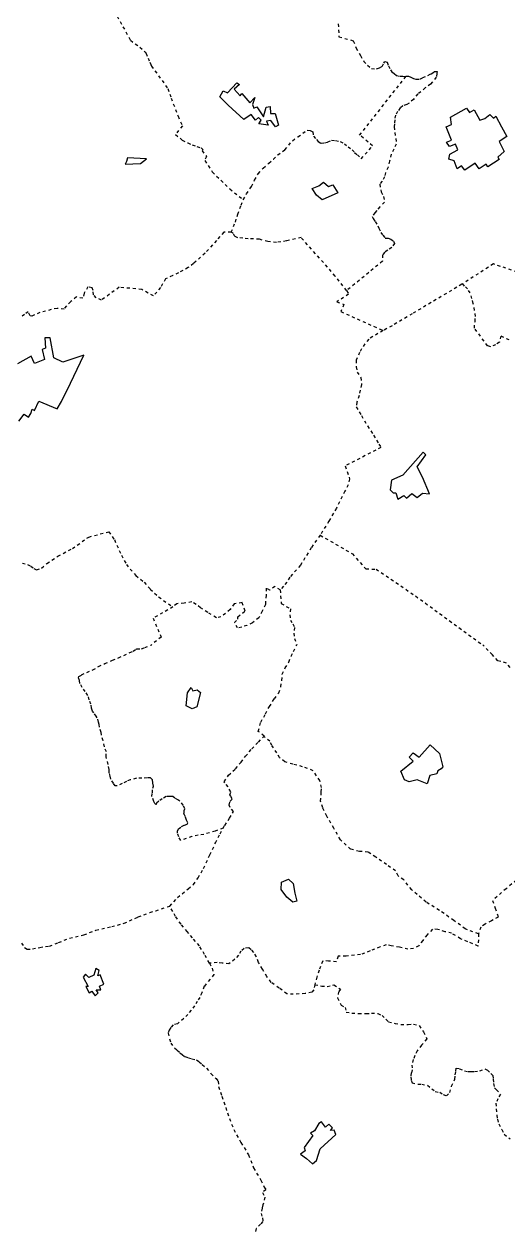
# Model space of a CAD drawing. Header units: millimetres. Extents: x 1888 to 2040, y 1705 to 1894.
# Drawn here: x 1966.04 to 1982.23, y 1824.66 to 1865.19 of the extents above; entities that cross this region are included whole.
import ezdxf

# ---------------------------------------------------------------- set-up
doc = ezdxf.new("R2010")
doc.units = ezdxf.units.MM
doc.linetypes.add('HIDDEN', pattern=[0.375, 0.25, -0.125])

# ---------------------------------------------------------------- blocks, each defined once
blk = doc.blocks.new('mall')
at = {"linetype": 'HIDDEN'}
for p, q in [((-55747, 28830), (-55200, 27850)), ((-48245, 28402), (-48220, 27966)), ((-55200, 27850), (-54890, 27619)), ((-54890, 27619), (-54706, 27454)), ((-48220, 27966), (-47739, 27834)), ((-47739, 27834), (-47649, 27589)), ((-47649, 27589), (-47500, 27343)), ((-54706, 27454), (-54682, 27403)), ((-54682, 27403), (-54614, 27256)), ((-54614, 27256), (-54552, 27118)), ((-47500, 27343), (-47386, 27141)), ((-54552, 27118), (-54520, 27037)), ((-54520, 27037), (-54499, 26985)), ((-54499, 26985), (-53949, 26232)), ((-47386, 27141), (-47261, 27016)), ((-47261, 27016), (-47134, 26901)), ((-47134, 26901), (-46963, 26892)), ((-46963, 26892), (-46866, 26923)), ((-46866, 26923), (-46775, 26974)), ((-46775, 26974), (-46717, 27081)), ((-46717, 27081), (-46684, 27137)), ((-46684, 27137), (-46602, 27111)), ((-46602, 27111), (-46564, 26994)), ((-46564, 26994), (-46493, 26859)), ((-46493, 26859), (-46454, 26787)), ((-46454, 26787), (-46370, 26736)), ((-45135, 26726), (-45080, 26757)), ((-45080, 26757), (-45024, 26800)), ((-45024, 26800), (-44932, 26802)), ((-44932, 26802), (-44941, 26734)), ((-47527, 24672), (-45969, 26642)), ((-46370, 26736), (-46291, 26674)), ((-46291, 26674), (-46171, 26645)), ((-46171, 26645), (-46085, 26643)), ((-46085, 26643), (-45990, 26640)), ((-45990, 26640), (-45969, 26642)), ((-45969, 26642), (-45891, 26649)), ((-45891, 26649), (-45815, 26615)), ((-45815, 26615), (-45729, 26566)), ((-45729, 26566), (-45645, 26546)), ((-45645, 26546), (-45508, 26550)), ((-45508, 26550), (-45415, 26597)), ((-45415, 26597), (-45239, 26664)), ((-45149, 26381), (-45328, 26251)), ((-45239, 26664), (-45167, 26712)), ((-45167, 26712), (-45135, 26726)), ((-44959, 26613), (-45149, 26381)), ((-44941, 26734), (-44959, 26613)), ((-53949, 26232), (-53837, 25908)), ((-45581, 26057), (-45721, 25867)), ((-45473, 26121), (-45581, 26057)), ((-45328, 26251), (-45473, 26121)), ((-53837, 25908), (-53610, 25302)), ((-46167, 25580), (-46259, 25460)), ((-46081, 25653), (-46167, 25580)), ((-45952, 25696), (-46081, 25653)), ((-45874, 25745), (-45952, 25696)), ((-45721, 25867), (-45874, 25745)), ((-53610, 25302), (-53464, 24978)), ((-46353, 25183), (-46358, 25049)), ((-46328, 25339), (-46353, 25183)), ((-46259, 25460), (-46328, 25339)), ((-53464, 24978), (-53690, 24695)), ((-49592, 24614), (-49286, 24835)), ((-49286, 24835), (-49180, 24825)), ((-49180, 24825), (-49090, 24780)), ((-49090, 24780), (-49075, 24637)), ((-46358, 25049), (-46372, 24946)), ((-46372, 24946), (-46351, 24756)), ((-46351, 24756), (-46316, 24560)), ((-53690, 24695), (-53473, 24503)), ((-53473, 24503), (-53285, 24408)), ((-53285, 24408), (-53132, 24347)), ((-53132, 24347), (-52976, 24285)), ((-50031, 24176), (-49777, 24484)), ((-49777, 24484), (-49592, 24614)), ((-49075, 24637), (-48975, 24518)), ((-48975, 24518), (-48915, 24458)), ((-48915, 24458), (-48821, 24400)), ((-48821, 24400), (-48704, 24409)), ((-48704, 24409), (-48597, 24440)), ((-48597, 24440), (-48471, 24499)), ((-48471, 24499), (-48337, 24487)), ((-48337, 24487), (-48179, 24457)), ((-48179, 24457), (-48040, 24382)), ((-48040, 24382), (-47909, 24277)), ((-47093, 24309), (-47527, 24672)), ((-46299, 24364), (-46383, 24202)), ((-46316, 24560), (-46299, 24364)), ((-52976, 24285), (-52831, 24239)), ((-52831, 24239), (-52783, 24183)), ((-52783, 24183), (-52799, 24144)), ((-52799, 24144), (-52659, 23952)), ((-52659, 23952), (-52714, 23817)), ((-50417, 23867), (-50268, 24004)), ((-50268, 24004), (-50031, 24176)), ((-47909, 24277), (-47779, 24179)), ((-47779, 24179), (-47698, 24088)), ((-47698, 24088), (-47602, 24009)), ((-47602, 24009), (-47475, 23877)), ((-47475, 23877), (-47093, 24309)), ((-46472, 24030), (-46523, 23799)), ((-46383, 24202), (-46472, 24030)), ((-52714, 23817), (-52461, 23435)), ((-50924, 23377), (-50753, 23565)), ((-50753, 23565), (-50570, 23735)), ((-50570, 23735), (-50417, 23867)), ((-46571, 23600), (-46662, 23408)), ((-46523, 23799), (-46571, 23600)), ((-52461, 23435), (-51875, 22864)), ((-51147, 22943), (-51045, 23165)), ((-51045, 23165), (-50924, 23377)), ((-46777, 23128), (-46850, 23028)), ((-46695, 23274), (-46777, 23128)), ((-46662, 23408), (-46695, 23274)), ((-51875, 22864), (-51426, 22505)), ((-51426, 22505), (-51314, 22701)), ((-51314, 22701), (-51147, 22943)), ((-46850, 23028), (-46809, 22768)), ((-46809, 22768), (-46724, 22612)), ((-51607, 22017), (-51495, 22318)), ((-51495, 22318), (-51426, 22505)), ((-46695, 22422), (-46850, 22268)), ((-46724, 22612), (-46695, 22422)), ((-51690, 21755), (-51607, 22017)), ((-47021, 22065), (-47107, 21944)), ((-47107, 21944), (-47074, 21870)), ((-46957, 22142), (-47021, 22065)), ((-46850, 22268), (-46957, 22142)), ((-51827, 21416), (-51690, 21755)), ((-47074, 21870), (-47008, 21770)), ((-47008, 21770), (-46919, 21632)), ((-46919, 21632), (-46886, 21545)), ((-46886, 21545), (-46816, 21410)), ((-52323, 21134), (-52703, 20712)), ((-52080, 21417), (-52323, 21134)), ((-51827, 21416), (-52080, 21417)), ((-51761, 21384), (-51827, 21416)), ((-51708, 21268), (-51761, 21384)), ((-51607, 21230), (-51708, 21268)), ((-51435, 21210), (-51607, 21230)), ((-51256, 21197), (-51435, 21210)), ((-50880, 21177), (-51256, 21197)), ((-50599, 21098), (-50880, 21177)), ((-50316, 21071), (-50599, 21098)), ((-49974, 21120), (-50316, 21071)), ((-49482, 21233), (-49974, 21120)), ((-48343, 19945), (-49482, 21233)), ((-46816, 21410), (-46750, 21317)), ((-46750, 21317), (-46671, 21215)), ((-46671, 21215), (-46568, 21215)), ((-46568, 21215), (-46479, 21185)), ((-46479, 21185), (-46394, 21114)), ((-46394, 21114), (-46365, 21038)), ((-52703, 20712), (-53094, 20362)), ((-46687, 20748), (-46764, 20652)), ((-46587, 20816), (-46687, 20748)), ((-46451, 20896), (-46587, 20816)), ((-46365, 21038), (-46451, 20896)), ((-53094, 20362), (-53270, 20227)), ((-46760, 20440), (-47963, 19456)), ((-46764, 20652), (-46760, 20440)), ((-43049, 20349), (-44073, 19688)), ((-41680, 19880), (-43049, 20349)), ((-53788, 19960), (-54027, 19852)), ((-53595, 20051), (-53788, 19960)), ((-53270, 20227), (-53595, 20051)), ((-47963, 19456), (-48343, 19945)), ((-56630, 19586), (-56751, 19367)), ((-56487, 19546), (-56630, 19586)), ((-56455, 19456), (-56487, 19546)), ((-56435, 19319), (-56455, 19456)), ((-55581, 19567), (-56172, 19139)), ((-54826, 19496), (-55581, 19567)), ((-54435, 19277), (-54826, 19496)), ((-54195, 19562), (-54435, 19277)), ((-54027, 19852), (-54195, 19562)), ((-47963, 19456), (-47895, 19335)), ((-44105, 19668), (-45766, 18680)), ((-44073, 19688), (-44105, 19668)), ((-44011, 19610), (-44073, 19688)), ((-43913, 19518), (-44011, 19610)), ((-43824, 19377), (-43913, 19518)), ((-57201, 19087), (-57347, 18943)), ((-57008, 19244), (-57201, 19087)), ((-56799, 19197), (-57008, 19244)), ((-56751, 19367), (-56799, 19197)), ((-56356, 19213), (-56435, 19319)), ((-56172, 19139), (-56356, 19213)), ((-47895, 19335), (-48294, 19080)), ((-48294, 19080), (-48059, 18995)), ((-43769, 19189), (-43824, 19377)), ((-43721, 19024), (-43769, 19189)), ((-58746, 18654), (-58897, 18561)), ((-58627, 18743), (-58746, 18654)), ((-58559, 18607), (-58627, 18743)), ((-58233, 18719), (-58500, 18602)), ((-58044, 18765), (-58233, 18719)), ((-57856, 18821), (-58044, 18765)), ((-57660, 18861), (-57856, 18821)), ((-57424, 18839), (-57660, 18861)), ((-57347, 18943), (-57424, 18839)), ((-48059, 18995), (-48154, 18750)), ((-48154, 18750), (-46741, 18116)), ((-45766, 18680), (-46441, 18276)), ((-43679, 18794), (-43721, 19024)), ((-43648, 18592), (-43679, 18794)), ((-58500, 18602), (-58559, 18607)), ((-46441, 18276), (-46741, 18116)), ((-43686, 18201), (-43664, 18418)), ((-43664, 18418), (-43648, 18592)), ((-46741, 18116), (-47225, 17829)), ((-43242, 17603), (-43686, 18201)), ((-42801, 17932), (-42848, 17732)), ((-42522, 17800), (-42801, 17932)), ((-47355, 17669), (-47534, 17385)), ((-47225, 17829), (-47355, 17669)), ((-43135, 17574), (-43242, 17603)), ((-42978, 17635), (-43135, 17574)), ((-42848, 17732), (-42978, 17635)), ((-47640, 17118), (-47644, 16903)), ((-47534, 17385), (-47640, 17118)), ((-47644, 16903), (-47611, 16726)), ((-47611, 16726), (-47488, 16544)), ((-47464, 16308), (-47546, 15937)), ((-47488, 16544), (-47464, 16308)), ((-47546, 15937), (-47616, 15717)), ((-47616, 15717), (-47641, 15559)), ((-47641, 15559), (-47465, 15267)), ((-47465, 15267), (-47269, 14917)), ((-47269, 14917), (-47060, 14608)), ((-47060, 14608), (-46882, 14309)), ((-46813, 14199), (-48012, 13575)), ((-46882, 14309), (-46813, 14199)), ((-48012, 13575), (-47863, 13137)), ((-47863, 13137), (-47910, 12938)), ((-48020, 12725), (-48307, 12161)), ((-47910, 12938), (-48020, 12725)), ((-48307, 12161), (-48554, 11727)), ((-56602, 11193), (-55922, 11371)), ((-55922, 11371), (-55742, 11104)), ((-48554, 11727), (-48847, 11261)), ((-57148, 10806), (-56602, 11193)), ((-55742, 11104), (-55504, 10582)), ((-48852, 11254), (-49147, 10832)), ((-48847, 11261), (-48852, 11254)), ((-48852, 11254), (-47772, 10632)), ((-57999, 10302), (-57632, 10552)), ((-57632, 10552), (-57148, 10806)), ((-55504, 10582), (-55339, 10272)), ((-49147, 10832), (-49512, 10248)), ((-47772, 10632), (-47318, 10127)), ((-58820, 10318), (-58654, 10266)), ((-58654, 10266), (-58542, 10216)), ((-58542, 10216), (-58438, 10139)), ((-58438, 10139), (-58346, 10090)), ((-58346, 10090), (-58182, 10149)), ((-58182, 10149), (-57999, 10302)), ((-55339, 10272), (-55026, 9903)), ((-49512, 10248), (-49861, 9842)), ((-55026, 9903), (-54744, 9676)), ((-49861, 9842), (-49966, 9683)), ((-47318, 10127), (-46975, 10112)), ((-46975, 10112), (-45655, 9217)), ((-54744, 9676), (-54540, 9449)), ((-54540, 9449), (-54259, 9184)), ((-50658, 9480), (-50661, 9240)), ((-50530, 9413), (-50658, 9480)), ((-50366, 9531), (-50530, 9413)), ((-50188, 9417), (-50366, 9531)), ((-50073, 9546), (-50188, 9417)), ((-50188, 9417), (-50155, 8968)), ((-49966, 9683), (-50073, 9546)), ((-54259, 9184), (-53778, 8848)), ((-53652, 8956), (-53778, 8848)), ((-53409, 8972), (-53652, 8956)), ((-53147, 9017), (-53409, 8972)), ((-53003, 8931), (-53147, 9017)), ((-52856, 8822), (-53003, 8931)), ((-51725, 8953), (-51868, 8759)), ((-51463, 8996), (-51725, 8953)), ((-51356, 8710), (-51463, 8996)), ((-50683, 8933), (-50795, 8710)), ((-50661, 9240), (-50683, 8933)), ((-50155, 8968), (-49845, 8782)), ((-45655, 9217), (-44201, 8153)), ((-53778, 8848), (-54446, 8470)), ((-52616, 8661), (-52856, 8822)), ((-52323, 8487), (-52616, 8661)), ((-52172, 8519), (-52323, 8487)), ((-52017, 8626), (-52172, 8519)), ((-51868, 8759), (-52017, 8626)), ((-51608, 8436), (-51607, 8520)), ((-51607, 8520), (-51356, 8710)), ((-50795, 8710), (-50908, 8488)), ((-49845, 8782), (-49865, 8580)), ((-49865, 8580), (-49846, 8410)), ((-54446, 8470), (-54175, 7839)), ((-51717, 8328), (-51608, 8436)), ((-51616, 8142), (-51717, 8328)), ((-51474, 8175), (-51616, 8142)), ((-51303, 8230), (-51474, 8175)), ((-51118, 8316), (-51303, 8230)), ((-50908, 8488), (-51118, 8316)), ((-49846, 8410), (-49765, 8278)), ((-49765, 8278), (-49707, 8157)), ((-49707, 8157), (-49728, 7971)), ((-44201, 8153), (-43407, 7575)), ((-54175, 7839), (-54514, 7570)), ((-49728, 7971), (-49707, 7791)), ((-49707, 7791), (-49635, 7572)), ((-55422, 7222), (-55226, 7315)), ((-55226, 7315), (-55116, 7365)), ((-55116, 7365), (-55011, 7428)), ((-55011, 7428), (-54988, 7441)), ((-54988, 7441), (-54836, 7447)), ((-54836, 7447), (-54720, 7486)), ((-54720, 7486), (-54514, 7570)), ((-49825, 7201), (-49740, 7359)), ((-49740, 7359), (-49635, 7572)), ((-43081, 7246), (-43407, 7575)), ((-56274, 6853), (-56058, 6949)), ((-56058, 6949), (-55809, 7061)), ((-55809, 7061), (-55607, 7142)), ((-55607, 7142), (-55422, 7222)), ((-50021, 6803), (-49899, 6997)), ((-49899, 6997), (-49825, 7201)), ((-42894, 7045), (-43081, 7246)), ((-42611, 6965), (-42894, 7045)), ((-42485, 6815), (-42611, 6965)), ((-56945, 6466), (-56934, 6517)), ((-56934, 6517), (-56839, 6569)), ((-56839, 6569), (-56666, 6655)), ((-56666, 6655), (-56464, 6737)), ((-56464, 6737), (-56274, 6853)), ((-50130, 6384), (-50123, 6593)), ((-50123, 6593), (-50021, 6803)), ((-56907, 6380), (-56945, 6466)), ((-56895, 6285), (-56907, 6380)), ((-56817, 6146), (-56895, 6285)), ((-56716, 6017), (-56817, 6146)), ((-50238, 5967), (-50168, 6169)), ((-50168, 6169), (-50130, 6384)), ((-56628, 5880), (-56716, 6017)), ((-56582, 5737), (-56628, 5880)), ((-56526, 5582), (-56582, 5737)), ((-50548, 5508), (-50384, 5769)), ((-50384, 5769), (-50238, 5967)), ((-56509, 5460), (-56526, 5582)), ((-56472, 5355), (-56509, 5460)), ((-56428, 5292), (-56472, 5355)), ((-56350, 5188), (-56428, 5292)), ((-50679, 5260), (-50548, 5508)), ((-56314, 5129), (-56350, 5188)), ((-56270, 4986), (-56314, 5129)), ((-56256, 4904), (-56270, 4986)), ((-56242, 4811), (-56256, 4904)), ((-50921, 4676), (-50838, 4982)), ((-50838, 4982), (-50679, 5260)), ((-56181, 4642), (-56242, 4811)), ((-56177, 4562), (-56181, 4642)), ((-56116, 4360), (-56177, 4562)), ((-50730, 4518), (-50921, 4676)), ((-50919, 4318), (-50730, 4518)), ((-50698, 4474), (-50730, 4518)), ((-50538, 4345), (-50698, 4474)), ((-56077, 4159), (-56116, 4360)), ((-56010, 3991), (-56077, 4159)), ((-51352, 3839), (-51141, 4089)), ((-51141, 4089), (-50919, 4318)), ((-50465, 4208), (-50538, 4345)), ((-50306, 3950), (-50465, 4208)), ((-56019, 3826), (-56010, 3991)), ((-55948, 3569), (-56019, 3826)), ((-51498, 3637), (-51352, 3839)), ((-50207, 3796), (-50306, 3950)), ((-50031, 3657), (-50207, 3796)), ((-49760, 3572), (-50031, 3657)), ((-55919, 3400), (-55948, 3569)), ((-55913, 3287), (-55919, 3400)), ((-55881, 3171), (-55913, 3287)), ((-51919, 3208), (-51689, 3420)), ((-51689, 3420), (-51498, 3637)), ((-49436, 3490), (-49760, 3572)), ((-49081, 3356), (-49436, 3490)), ((-48860, 3023), (-49081, 3356)), ((-55856, 3074), (-55881, 3171)), ((-55774, 2936), (-55856, 3074)), ((-55716, 2844), (-55774, 2936)), ((-55644, 2845), (-55716, 2844)), ((-55480, 2925), (-55644, 2845)), ((-55331, 2999), (-55480, 2925)), ((-55208, 3049), (-55331, 2999)), ((-55000, 3102), (-55208, 3049)), ((-54823, 3107), (-55000, 3102)), ((-54648, 3116), (-54823, 3107)), ((-54526, 3122), (-54648, 3116)), ((-54468, 3048), (-54526, 3122)), ((-54457, 2949), (-54468, 3048)), ((-54458, 2768), (-54435, 2839)), ((-54435, 2839), (-54457, 2949)), ((-52067, 2986), (-51919, 3208)), ((-52044, 2944), (-52067, 2986)), ((-51935, 2815), (-52044, 2944)), ((-48806, 2789), (-48860, 3023)), ((-54482, 2489), (-54467, 2614)), ((-54421, 2329), (-54482, 2489)), ((-54467, 2614), (-54458, 2768)), ((-54008, 2488), (-54139, 2409)), ((-53884, 2492), (-54008, 2488)), ((-53787, 2496), (-53884, 2492)), ((-53722, 2437), (-53787, 2496)), ((-53613, 2374), (-53722, 2437)), ((-51843, 2649), (-51935, 2815)), ((-51879, 2546), (-51843, 2649)), ((-51843, 2497), (-51879, 2546)), ((-51791, 2408), (-51843, 2497)), ((-48835, 2340), (-48811, 2648)), ((-48811, 2648), (-48806, 2789)), ((-54383, 2259), (-54421, 2329)), ((-54352, 2222), (-54383, 2259)), ((-54335, 2262), (-54352, 2222)), ((-54250, 2335), (-54335, 2262)), ((-54139, 2409), (-54250, 2335)), ((-53550, 2338), (-53613, 2374)), ((-53434, 2201), (-53550, 2338)), ((-53382, 2081), (-53434, 2201)), ((-53407, 2022), (-53382, 2081)), ((-51894, 2204), (-51871, 2327)), ((-51863, 2120), (-51894, 2204)), ((-51871, 2327), (-51791, 2408)), ((-51756, 1983), (-51863, 2120)), ((-48764, 2112), (-48835, 2340)), ((-48628, 1834), (-48764, 2112)), ((-53412, 1900), (-53406, 1958)), ((-53364, 1804), (-53412, 1900)), ((-53406, 1958), (-53407, 2022)), ((-53328, 1703), (-53364, 1804)), ((-53284, 1611), (-53328, 1703)), ((-52047, 1522), (-51881, 1762)), ((-51881, 1762), (-51756, 1983)), ((-48387, 1424), (-48628, 1834)), ((-53626, 1327), (-53594, 1404)), ((-53622, 1263), (-53626, 1327)), ((-53582, 1135), (-53622, 1263)), ((-53594, 1404), (-53489, 1480)), ((-53489, 1480), (-53390, 1531)), ((-53390, 1531), (-53308, 1564)), ((-53308, 1564), (-53284, 1611)), ((-52742, 1222), (-53147, 1155)), ((-52363, 1328), (-52742, 1222)), ((-52097, 1433), (-52363, 1328)), ((-52358, 932), (-52202, 1244)), ((-52202, 1244), (-52097, 1433)), ((-52097, 1433), (-52047, 1522)), ((-48173, 1038), (-48387, 1424)), ((-53521, 1017), (-53582, 1135)), ((-53147, 1155), (-53521, 1017)), ((-52542, 536), (-52358, 932)), ((-47828, 724), (-48173, 1038)), ((-52754, 80), (-52542, 536)), ((-47534, 649), (-47828, 724)), ((-47248, 630), (-47534, 649)), ((-46988, 461), (-47248, 630)), ((-46628, 210), (-46988, 461)), ((-52939, -236), (-52754, 80)), ((-46324, 0), (-46628, 210)), ((-41806, 62), (-42622, -601)), ((-53089, -463), (-52939, -236)), ((-46242, -171), (-46324, 0)), ((-46051, -302), (-46242, -171)), ((-45785, -641), (-46051, -302)), ((-53623, -899), (-53275, -602)), ((-53275, -602), (-53089, -463)), ((-45299, -1049), (-45785, -641)), ((-42622, -601), (-43075, -994)), ((-54354, -1338), (-53884, -1185)), ((-53884, -1185), (-53623, -899)), ((-53694, -1537), (-53884, -1185)), ((-44858, -1328), (-45299, -1049)), ((-43075, -994), (-42987, -1249)), ((-55415, -1762), (-54943, -1545)), ((-54943, -1545), (-54554, -1397)), ((-54554, -1397), (-54354, -1338)), ((-53507, -1788), (-53694, -1537)), ((-44371, -1664), (-44858, -1328)), ((-42885, -1553), (-43115, -1677)), ((-42987, -1249), (-42885, -1553)), ((-56759, -2145), (-56361, -1996)), ((-56361, -1996), (-55830, -1873)), ((-55830, -1873), (-55415, -1762)), ((-53301, -2041), (-53507, -1788)), ((-45089, -1962), (-45268, -2147)), ((-44908, -1964), (-45089, -1962)), ((-44668, -2045), (-44908, -1964)), ((-43993, -1947), (-44371, -1664)), ((-43545, -2116), (-43993, -1947)), ((-43471, -1887), (-43545, -2116)), ((-43327, -1786), (-43471, -1887)), ((-43115, -1677), (-43327, -1786)), ((-58857, -2430), (-58750, -2567)), ((-57912, -2526), (-57609, -2404)), ((-57609, -2404), (-57241, -2256)), ((-57241, -2256), (-56759, -2145)), ((-53123, -2250), (-53301, -2041)), ((-52894, -2519), (-53123, -2250)), ((-45416, -2334), (-45545, -2519)), ((-45268, -2147), (-45416, -2334)), ((-44446, -2094), (-44668, -2045)), ((-44145, -2278), (-44446, -2094)), ((-43907, -2379), (-44145, -2278)), ((-43556, -2525), (-43907, -2379)), ((-43545, -2116), (-43556, -2525)), ((-58750, -2567), (-58660, -2628)), ((-58660, -2628), (-58485, -2620)), ((-58485, -2620), (-58241, -2568)), ((-58241, -2568), (-57912, -2526)), ((-52722, -2808), (-52894, -2519)), ((-52561, -3099), (-52722, -2808)), ((-51586, -2835), (-51702, -2963)), ((-51504, -2692), (-51586, -2835)), ((-51398, -2610), (-51504, -2692)), ((-51249, -2581), (-51398, -2610)), ((-51155, -2646), (-51249, -2581)), ((-51069, -2735), (-51155, -2646)), ((-50985, -2884), (-51069, -2735)), ((-47498, -2809), (-47982, -2867)), ((-47178, -2689), (-47498, -2809)), ((-46843, -2553), (-47178, -2689)), ((-46637, -2488), (-46843, -2553)), ((-46466, -2513), (-46637, -2488)), ((-46193, -2565), (-46466, -2513)), ((-45909, -2630), (-46193, -2565)), ((-45722, -2608), (-45909, -2630)), ((-45545, -2519), (-45722, -2608)), ((-52298, -3080), (-52561, -3099)), ((-52561, -3099), (-52467, -3269)), ((-52136, -3099), (-52298, -3080)), ((-51903, -3123), (-52136, -3099)), ((-51702, -2963), (-51903, -3123)), ((-50914, -3074), (-50985, -2884)), ((-50786, -3296), (-50914, -3074)), ((-48765, -3024), (-48888, -3335)), ((-48565, -3026), (-48765, -3024)), ((-48304, -3052), (-48565, -3026)), ((-48245, -2864), (-48304, -3052)), ((-47982, -2867), (-48245, -2864)), ((-52408, -3478), (-52733, -3874)), ((-52467, -3269), (-52408, -3478)), ((-50631, -3549), (-50786, -3296)), ((-50494, -3743), (-50631, -3549)), ((-48958, -3565), (-49030, -3820)), ((-48888, -3335), (-48958, -3565)), ((-52733, -3874), (-52810, -4089)), ((-50221, -3933), (-50494, -3743)), ((-49961, -4126), (-50221, -3933)), ((-49058, -3994), (-49132, -4072)), ((-49030, -3820), (-49058, -3994)), ((-49030, -3820), (-48799, -3869)), ((-48799, -3869), (-48616, -3877)), ((-48616, -3877), (-48391, -3825)), ((-48391, -3825), (-48166, -3969)), ((-48166, -3969), (-48233, -4055)), ((-52970, -4379), (-53055, -4533)), ((-52882, -4244), (-52970, -4379)), ((-52810, -4089), (-52882, -4244)), ((-49748, -4141), (-49961, -4126)), ((-49351, -4114), (-49748, -4141)), ((-49132, -4072), (-49351, -4114)), ((-48233, -4055), (-48267, -4261)), ((-48267, -4261), (-48150, -4504)), ((-53285, -4815), (-53411, -4958)), ((-53169, -4678), (-53285, -4815)), ((-53055, -4533), (-53169, -4678)), ((-48150, -4504), (-48014, -4580)), ((-48014, -4580), (-47974, -4738)), ((-47974, -4738), (-47789, -4774)), ((-47789, -4774), (-47562, -4781)), ((-47562, -4781), (-47309, -4790)), ((-47309, -4790), (-47134, -4778)), ((-47134, -4778), (-46922, -4782)), ((-46922, -4782), (-46773, -4854)), ((-46773, -4854), (-46647, -4981)), ((-53848, -5260), (-53905, -5343)), ((-53769, -5170), (-53848, -5260)), ((-53630, -5128), (-53769, -5170)), ((-53411, -4958), (-53630, -5128)), ((-46647, -4981), (-46563, -5063)), ((-46563, -5063), (-46342, -5118)), ((-46342, -5118), (-46142, -5157)), ((-46142, -5157), (-45907, -5151)), ((-45907, -5151), (-45721, -5145)), ((-45721, -5145), (-45538, -5192)), ((-45538, -5192), (-45385, -5396)), ((-53905, -5343), (-53943, -5442)), ((-53943, -5442), (-53855, -5777)), ((-45272, -5639), (-45454, -5843)), ((-45385, -5396), (-45272, -5639)), ((-53855, -5777), (-53729, -5939)), ((-53729, -5939), (-53633, -6018)), ((-53633, -6018), (-53547, -6102)), ((-45604, -6036), (-45675, -6199)), ((-45454, -5843), (-45604, -6036)), ((-53547, -6102), (-53469, -6165)), ((-53469, -6165), (-53378, -6233)), ((-53378, -6233), (-53263, -6271)), ((-53263, -6271), (-53145, -6301)), ((-53145, -6301), (-52996, -6345)), ((-52996, -6345), (-52897, -6409)), ((-52897, -6409), (-52801, -6493)), ((-45733, -6333), (-45777, -6513)), ((-45675, -6199), (-45733, -6333)), ((-52801, -6493), (-52651, -6622)), ((-52651, -6622), (-52509, -6803)), ((-52509, -6803), (-52335, -6964)), ((-45797, -6778), (-45816, -6907)), ((-45771, -6675), (-45797, -6778)), ((-45777, -6513), (-45771, -6675)), ((-44343, -6991), (-44324, -6838)), ((-44324, -6838), (-44305, -6718)), ((-44305, -6718), (-44294, -6618)), ((-44294, -6618), (-44181, -6638)), ((-44181, -6638), (-44017, -6710)), ((-44017, -6710), (-43895, -6731)), ((-43895, -6731), (-43798, -6729)), ((-43798, -6729), (-43680, -6733)), ((-43680, -6733), (-43505, -6713)), ((-43505, -6713), (-43335, -6646)), ((-43335, -6646), (-43244, -6686)), ((-43244, -6686), (-43137, -6796)), ((-43137, -6796), (-43068, -6865)), ((-43068, -6865), (-43054, -6987)), ((-52335, -6964), (-52265, -7053)), ((-52265, -7053), (-52249, -7236)), ((-52249, -7236), (-52140, -7563)), ((-45816, -6907), (-45799, -7024)), ((-45799, -7024), (-45772, -7113)), ((-45772, -7113), (-45577, -7156)), ((-45577, -7156), (-45448, -7154)), ((-45448, -7154), (-45255, -7192)), ((-45255, -7192), (-45110, -7308)), ((-44506, -7440), (-44447, -7223)), ((-44447, -7223), (-44343, -6991)), ((-43054, -6987), (-43041, -7135)), ((-43041, -7135), (-43006, -7276)), ((-43006, -7276), (-42943, -7342)), ((-52140, -7563), (-51954, -8119)), ((-45110, -7308), (-44994, -7405)), ((-44994, -7405), (-44843, -7429)), ((-44843, -7429), (-44728, -7501)), ((-44728, -7501), (-44622, -7545)), ((-44622, -7545), (-44506, -7440)), ((-42899, -7645), (-42961, -7797)), ((-42943, -7342), (-42815, -7489)), ((-42815, -7489), (-42899, -7645)), ((-42961, -7797), (-42953, -7980)), ((-42953, -7980), (-42936, -8199)), ((-51954, -8119), (-51745, -8678)), ((-42936, -8199), (-42914, -8334)), ((-42914, -8334), (-42870, -8486)), ((-42870, -8486), (-42765, -8672)), ((-51745, -8678), (-51502, -9115)), ((-42765, -8672), (-42686, -8834)), ((-42686, -8834), (-42490, -8986)), ((-51502, -9115), (-51246, -9524)), ((-51246, -9524), (-51081, -9965)), ((-51081, -9965), (-50834, -10374)), ((-50834, -10374), (-50729, -10606)), ((-50666, -10695), (-50786, -10788)), ((-50786, -10788), (-50698, -10948)), ((-50729, -10606), (-50666, -10695)), ((-50790, -11312), (-50830, -11491)), ((-50766, -11207), (-50790, -11312)), ((-50698, -10948), (-50766, -11207)), ((-50830, -11491), (-50786, -11635)), ((-50786, -11635), (-50772, -11761)), ((-50993, -11997), (-51025, -12169)), ((-50850, -11845), (-50993, -11997)), ((-50772, -11761), (-50850, -11845))]:
    blk.add_line(p, q, dxfattribs=at)
at = {"linetype": 'Continuous'}
for p, q in [((-51952, 26086), (-51636, 26425)), ((-51548, 26368), (-51725, 26206)), ((-51636, 26425), (-51548, 26368)), ((-52212, 25957), (-52094, 26160)), ((-51927, 25680), (-52212, 25957)), ((-52094, 26160), (-51952, 26086)), ((-51725, 26206), (-51531, 25991)), ((-51531, 25991), (-51471, 26062)), ((-51471, 26062), (-51209, 25755)), ((-51409, 25198), (-51927, 25680)), ((-51209, 25755), (-51040, 25934)), ((-51040, 25934), (-51113, 25697)), ((-51113, 25697), (-51068, 25577)), ((-51068, 25577), (-50970, 25624)), ((-50970, 25624), (-50742, 25287)), ((-50742, 25287), (-50654, 25608)), ((-50654, 25608), (-50523, 25629)), ((-50523, 25629), (-50509, 25393)), ((-44479, 25267), (-43951, 25571)), ((-43951, 25571), (-43851, 25433)), ((-51156, 25359), (-51409, 25198)), ((-51019, 25175), (-51156, 25359)), ((-50915, 25257), (-51019, 25175)), ((-50825, 25174), (-50915, 25257)), ((-50901, 25047), (-50825, 25174)), ((-50503, 25162), (-50644, 25140)), ((-50644, 25140), (-50587, 25003)), ((-50509, 25393), (-50351, 25400)), ((-50341, 24950), (-50503, 25162)), ((-50351, 25400), (-50243, 25001)), ((-44446, 25025), (-44479, 25267)), ((-43851, 25433), (-43687, 25518)), ((-43687, 25518), (-43506, 25175)), ((-43506, 25175), (-43337, 25232)), ((-43337, 25232), (-43164, 25358)), ((-43164, 25358), (-43048, 25240)), ((-43048, 25240), (-42971, 25305)), ((-42971, 25305), (-42779, 24945)), ((-50587, 25003), (-50901, 25047)), ((-50243, 25001), (-50341, 24950)), ((-44630, 24951), (-44446, 25025)), ((-44448, 24505), (-44630, 24951)), ((-42779, 24945), (-42595, 24625)), ((-44617, 24436), (-44448, 24505)), ((-44522, 24285), (-44617, 24436)), ((-44315, 24363), (-44522, 24285)), ((-44241, 24181), (-44315, 24363)), ((-42595, 24625), (-42860, 24456)), ((-42860, 24456), (-42692, 24121)), ((-44542, 23859), (-44504, 24026)), ((-44504, 24026), (-44241, 24181)), ((-42692, 24121), (-42903, 23931)), ((-42903, 23931), (-42859, 23848)), ((-55333, 23791), (-55376, 23699)), ((-55376, 23699), (-54864, 23719)), ((-55306, 23910), (-55333, 23791)), ((-54662, 23873), (-55306, 23910)), ((-54864, 23719), (-54662, 23873)), ((-44361, 23808), (-44542, 23859)), ((-44259, 23544), (-44361, 23808)), ((-44121, 23639), (-44259, 23544)), ((-44010, 23497), (-44121, 23639)), ((-43662, 23728), (-44010, 23497)), ((-43527, 23535), (-43662, 23728)), ((-43295, 23700), (-43527, 23535)), ((-43231, 23604), (-43295, 23700)), ((-42859, 23848), (-43231, 23604)), ((-49121, 22884), (-48896, 22969)), ((-48974, 22659), (-49121, 22884)), ((-48896, 22969), (-48739, 23089)), ((-48260, 22734), (-48784, 22499)), ((-48739, 23089), (-48574, 22951)), ((-48574, 22951), (-48421, 23005)), ((-48421, 23005), (-48260, 22734)), ((-48784, 22499), (-48974, 22659)), ((-57892, 17869), (-58068, 17867)), ((-58068, 17867), (-58050, 17528)), ((-57772, 17203), (-57892, 17869)), ((-58050, 17528), (-58161, 17486)), ((-58161, 17486), (-58082, 17144)), ((-58532, 17253), (-58991, 16995)), ((-58419, 17014), (-58532, 17253)), ((-58082, 17144), (-58419, 17014)), ((-57467, 17056), (-57772, 17203)), ((-56760, 17293), (-57467, 17056)), ((-57216, 16353), (-56760, 17293)), ((-57510, 15734), (-57216, 16353)), ((-58542, 15335), (-58496, 15481)), ((-58496, 15481), (-58418, 15440)), ((-58418, 15440), (-58276, 15750)), ((-58276, 15750), (-57656, 15496)), ((-57656, 15496), (-57510, 15734)), ((-58941, 15079), (-58759, 15308)), ((-58759, 15308), (-58621, 15216)), ((-58621, 15216), (-58542, 15335)), ((-45398, 14042), (-46084, 13268)), ((-45606, 13546), (-45308, 13953)), ((-45308, 13953), (-45398, 14042)), ((-45419, 13195), (-45606, 13546)), ((-46455, 13096), (-46507, 12780)), ((-46084, 13268), (-46455, 13096)), ((-45183, 12643), (-45419, 13195)), ((-46507, 12780), (-46405, 12669)), ((-46405, 12669), (-46314, 12678)), ((-46314, 12678), (-46243, 12459)), ((-46243, 12459), (-46046, 12582)), ((-46046, 12582), (-45960, 12493)), ((-45960, 12493), (-45785, 12653)), ((-45785, 12653), (-45597, 12516)), ((-45597, 12516), (-45423, 12667)), ((-45423, 12667), (-45183, 12643)), ((-53289, 5966), (-53166, 6141)), ((-53166, 6141), (-53118, 6033)), ((-53332, 5528), (-53289, 5966)), ((-53118, 6033), (-52965, 6071)), ((-52858, 5974), (-52983, 5498)), ((-52965, 6071), (-52858, 5974)), ((-53141, 5435), (-53332, 5528)), ((-52983, 5498), (-53141, 5435)), ((-45536, 3813), (-45167, 4219)), ((-45167, 4219), (-44850, 3928)), ((-46147, 3336), (-45732, 3676)), ((-45871, 3807), (-45732, 3961)), ((-45732, 3676), (-45871, 3807)), ((-45732, 3961), (-45536, 3813)), ((-44850, 3928), (-44740, 3488)), ((-46030, 3047), (-46147, 3336)), ((-44938, 3249), (-45178, 3199)), ((-44914, 3353), (-44938, 3249)), ((-44792, 3418), (-44914, 3353)), ((-44740, 3488), (-44792, 3418)), ((-45869, 2985), (-46030, 3047)), ((-45599, 3050), (-45869, 2985)), ((-45265, 2919), (-45599, 3050)), ((-45178, 3199), (-45265, 2919)), ((-50150, -629), (-50144, -387)), ((-50144, -387), (-49914, -278)), ((-49914, -278), (-49756, -425)), ((-49968, -889), (-50150, -629)), ((-49756, -425), (-49702, -756)), ((-49702, -756), (-49629, -1022)), ((-49762, -1056), (-49968, -889)), ((-49629, -1022), (-49762, -1056)), ((-56711, -3470), (-56781, -3571)), ((-56781, -3571), (-56617, -3879)), ((-56600, -3582), (-56711, -3470)), ((-56431, -3504), (-56600, -3582)), ((-56366, -3281), (-56431, -3504)), ((-56246, -3347), (-56366, -3281)), ((-56293, -3524), (-56246, -3347)), ((-56219, -3492), (-56293, -3524)), ((-56098, -3804), (-56219, -3492)), ((-56617, -3879), (-56695, -3883)), ((-56695, -3883), (-56586, -4092)), ((-56586, -4092), (-56491, -4038)), ((-56491, -4038), (-56471, -4074)), ((-56348, -3991), (-56195, -3988)), ((-56288, -4097), (-56348, -3991)), ((-56237, -3870), (-56098, -3804)), ((-56195, -3988), (-56237, -3870)), ((-56471, -4074), (-56387, -4192)), ((-56387, -4192), (-56288, -4097)), ((-48890, -8471), (-49042, -8725)), ((-48803, -8418), (-48890, -8471)), ((-48673, -8602), (-48803, -8418)), ((-48559, -8499), (-48673, -8602)), ((-48431, -8625), (-48559, -8499)), ((-49093, -8877), (-49380, -9275)), ((-49042, -8725), (-49176, -8803)), ((-49176, -8803), (-49093, -8877)), ((-48847, -9322), (-48320, -8839)), ((-48501, -8707), (-48431, -8625)), ((-48375, -8695), (-48501, -8707)), ((-48320, -8839), (-48375, -8695)), ((-49380, -9275), (-49348, -9393)), ((-48968, -9714), (-48847, -9322)), ((-49348, -9393), (-49513, -9500)), ((-49513, -9500), (-49310, -9646)), ((-49310, -9646), (-49111, -9823)), ((-49111, -9823), (-48968, -9714))]:
    blk.add_line(p, q, dxfattribs=at)

msp = doc.modelspace()

# ---------------------------------------------------------------- block references
at = {"xscale": 0.001, "yscale": 0.001, "zscale": 0.001}
msp.add_blockref('mall', (2024.797, 1836.796), dxfattribs=at)

doc.saveas('drawing.dxf')
